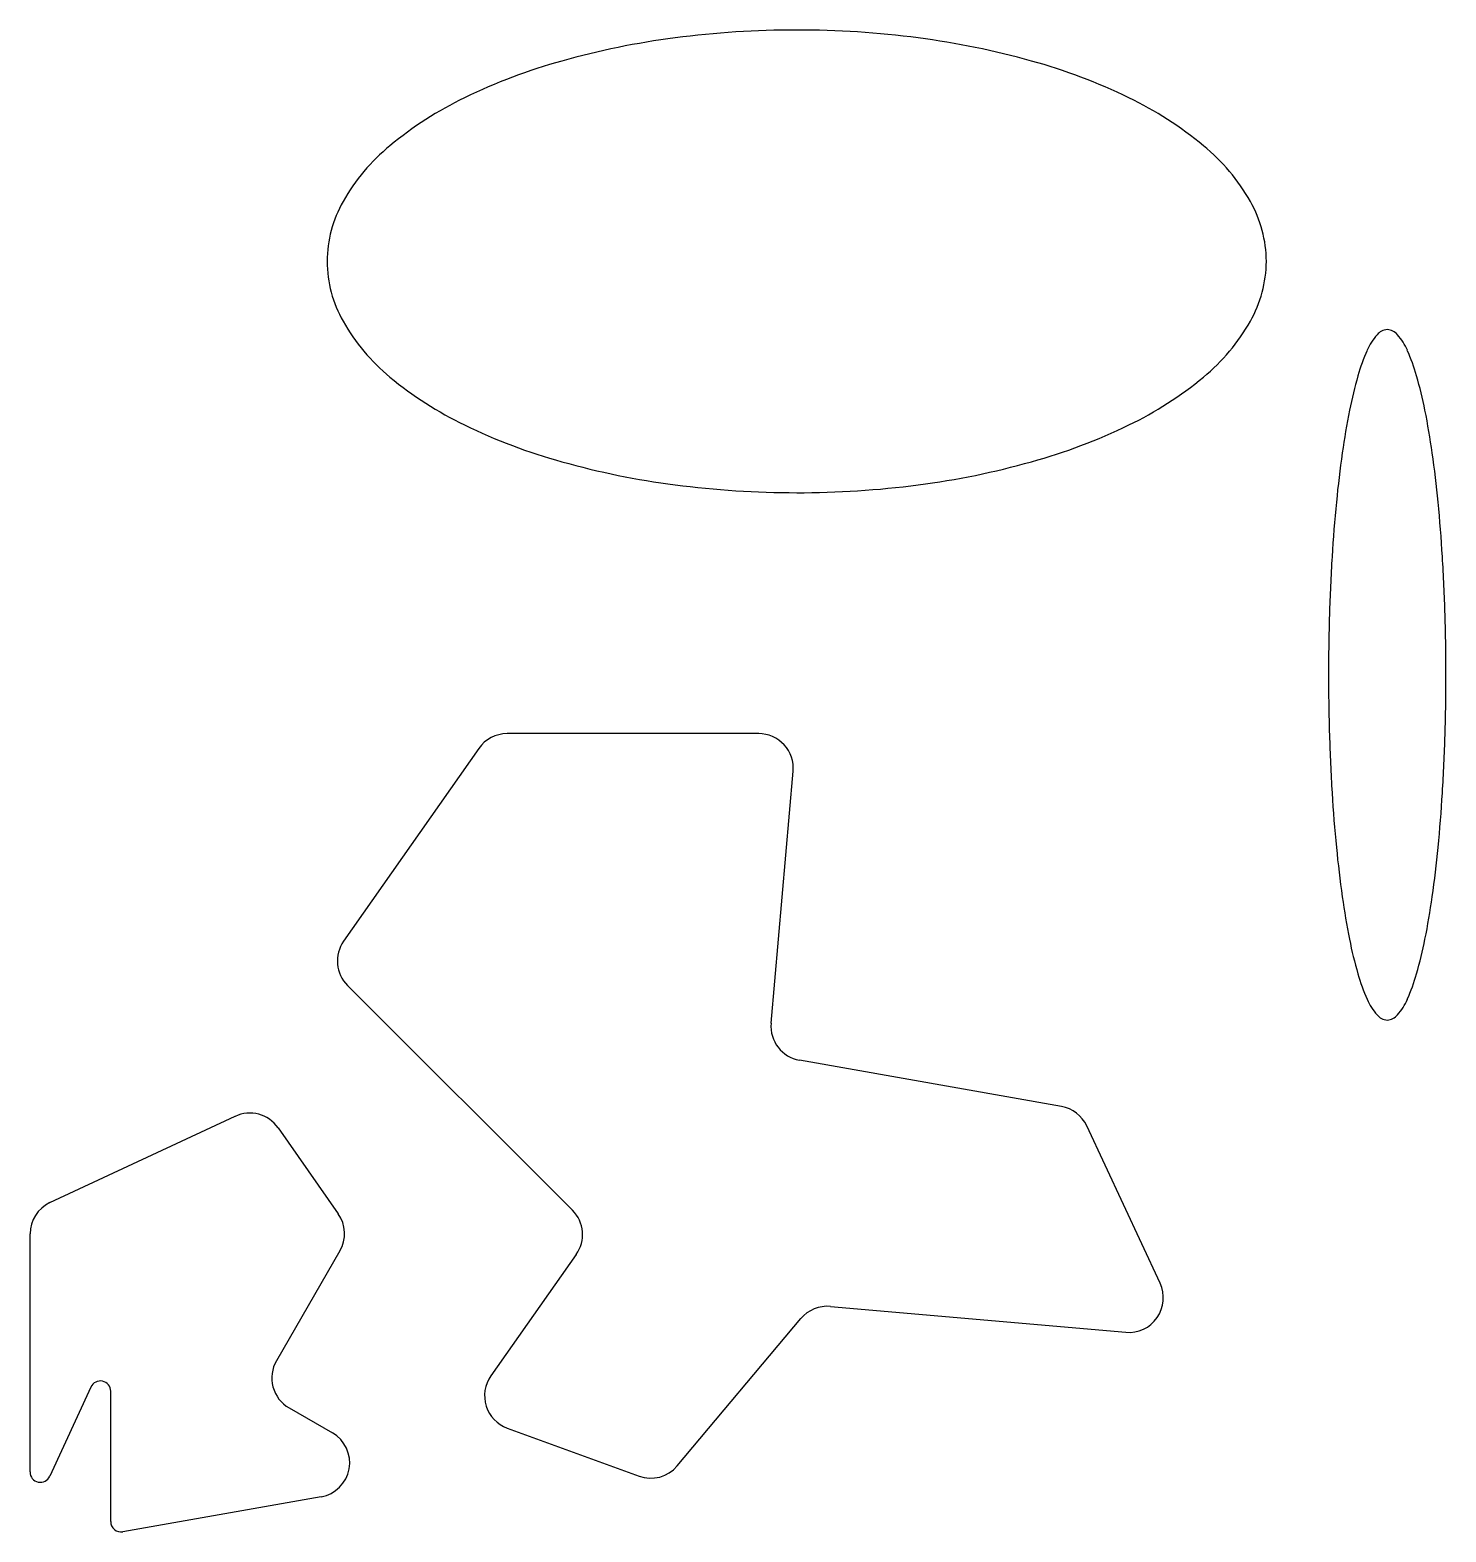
# Model space of a CAD drawing. Extents: x 0 to 410, y 0 to 435.
import ezdxf

# ---------------------------------------------------------------- set-up
doc = ezdxf.new("R2010")
doc.units = 0
doc.layers.add('Design', color=7, linetype='CONTINUOUS')

msp = doc.modelspace()

# ---------------------------------------------------------------- linework, layer by layer
at = {"layer": 'Design', "color": 1, "linetype": 'CONTINUOUS'}
for p, q in [((211, 231.2), (138.12, 231.2)), ((129.93, 226.93), (90.81, 171.07)), ((214.58, 147.33), (220.96, 220.33)), ((91.93, 158.26), (157.05, 93.15)), ((298.65, 123.23), (222.8, 136.61)), ((5.77, 95.37), (59.4, 120.38)), ((327.23, 72.03), (305.98, 117.61)), ((71.81, 117.05), (89.25, 92.14)), ((0, 17.38), (0, 86.31)), ((89.72, 81.41), (71.35, 49.58)), ((158.16, 80.32), (133.44, 45.21)), ((231.74, 65.32), (317.3, 57.84)), ((187.42, 19.14), (223.21, 61.79)), ((17.62, 41.98), (5.72, 16.12)), ((23.35, 3), (23.35, 40.73)), ((75.01, 35.92), (87.56, 28.68)), ((138.2, 30.06), (176.34, 16.17)), ((84.29, 10.17), (26.87, 0.05))]:
    msp.add_line(p, q, dxfattribs=at)
for centre, radius, start, end in [((221.83, 165.13), 269.85, 89.9637, 97.4583), ((222.17, 165.12), 269.86, 82.5418, 90.0364), ((216.39, 203.95), 230.66, 97.3713, 105.6943), ((227.6, 203.94), 230.66, 74.3055, 82.6282), ((199.04, 264.3), 167.86, 105.5622, 115.8541), ((244.96, 264.3), 167.86, 64.1459, 74.4378), ((170.92, 321.36), 104.25, 115.6268, 129.7782), ((273.08, 321.36), 104.25, 50.2226, 64.3748), ((141.19, 356.61), 58.14, 129.4811, 150.4025), ((302.81, 356.61), 58.14, 29.5959, 50.5164), ((122.06, 367.63), 36.07, 150.6298, 179.4474), ((321.94, 367.63), 36.07, 0.5526, 29.3703), ((122.07, 368.33), 36.07, -179.4473, -150.6298), ((321.93, 368.33), 36.07, -29.3701, -0.5528), ((141.19, 379.36), 58.14, -150.4024, -129.4812), ((302.81, 379.36), 58.14, -50.5188, -29.5976), ((393.28, 344.07), 4.19, 93.8763, 140.5813), ((392.72, 344.07), 4.19, 39.418, 86.1243), ((402.62, 335.59), 16.8, 138.4579, 156.756), ((383.38, 335.59), 16.8, 23.2443, 41.5418), ((435.66, 320.37), 53.17, 155.7393, 164.1971), ((350.35, 320.37), 53.16, 15.8023, 24.2613), ((170.92, 414.6), 104.25, -129.7781, -115.627), ((273.08, 414.6), 104.25, -64.3747, -50.2227), ((500.19, 301.47), 120.4, 163.9068, 168.8041), ((285.84, 301.48), 120.38, 11.1953, 16.0938), ((594.23, 282.43), 216.36, 168.6936, 172.0051), ((191.77, 282.43), 216.35, 7.9949, 11.3064), ((199.03, 471.66), 167.86, -115.8542, -105.5621), ((244.96, 471.66), 167.86, -74.4371, -64.1453), ((216.39, 532.01), 230.65, -105.6945, -97.3712), ((227.61, 532.02), 230.66, -82.6287, -74.3057), ((706.09, 266.48), 329.35, 171.9636, 174.4654), ((79.92, 266.48), 329.34, 5.5345, 8.0364), ((221.83, 570.83), 269.84, -97.4584, -89.9636), ((222.17, 570.83), 269.85, -90.0364, -82.5417), ((817.29, 255.48), 441.09, 174.4358, 176.4945), ((-31.38, 255.47), 441.18, 3.5057, 5.564), ((906.64, 249.89), 530.62, 176.4817, 178.3017), ((-120.77, 249.88), 530.74, 1.6985, 3.5181), ((956.71, 248.3), 580.71, -181.70799, -179.99442), ((-170.71, 248.3), 580.71, -0.00558, 1.70799), ((956.71, 248.19), 580.71, -180.00548, -178.29201), ((-170.71, 248.19), 580.71, -1.70799, 0.00548), ((138.12, 221.2), 10, 90.0004, 145.0053), ((211, 221.2), 10, -5.001, 89.999), ((906.65, 246.61), 530.62, -178.3019, -176.4818), ((-120.65, 246.61), 530.62, -3.5182, -1.6981), ((817.29, 241.01), 441.09, -176.4945, -174.4358), ((-31.2, 241.01), 441, -5.5644, -3.5053), ((706.09, 230.01), 329.35, -174.4649, -171.9632), ((79.92, 230.01), 329.34, -8.0368, -5.5351), ((594.22, 214.06), 216.35, -172.0052, -168.6935), ((191.85, 214.05), 216.27, -11.307, -7.9943), ((99, 165.34), 10, 144.9981, 224.9977), ((500.18, 195.02), 120.4, -168.8042, -163.9067), ((285.83, 195.02), 120.38, -16.0936, -11.1955), ((435.66, 176.12), 53.17, -164.1968, -155.7396), ((350.34, 176.12), 53.17, -24.2609, -15.8027), ((402.62, 160.91), 16.8, -156.7549, -138.459), ((383.38, 160.91), 16.8, -41.5416, -23.2445), ((393.28, 152.42), 4.19, -140.598, -93.8904), ((392.72, 152.42), 4.19, -86.1095, -39.4021), ((224.54, 146.46), 10, -184.9972, -99.996), ((296.91, 113.39), 10, 24.9975, 79.9969), ((63.62, 111.31), 10, 35.0015, 115.0019), ((10, 86.31), 10, 114.9987, 179.9992), ((81.06, 86.41), 10, -30.0043, 34.9964), ((149.98, 86.08), 10, -35.1415, 44.9977), ((318.17, 67.8), 10, -95.0015, 24.999), ((230.87, 55.36), 10, 84.9985, 140.0007), ((80.01, 44.58), 10, 149.9954, 240.001), ((20.35, 40.73), 3, 0.0012, 155.2932), ((141.62, 39.45), 10, 144.8549, 250.0025), ((82.56, 20.02), 10, -80.0013, 59.998), ((179.76, 25.57), 10, -109.9982, -40.0006), ((3, 17.38), 3, -179.9912, -24.7186), ((26.35, 3), 3, -179.9998, -80.0072)]:
    msp.add_arc(centre, radius, start, end, dxfattribs=at)

doc.saveas('drawing.dxf')
